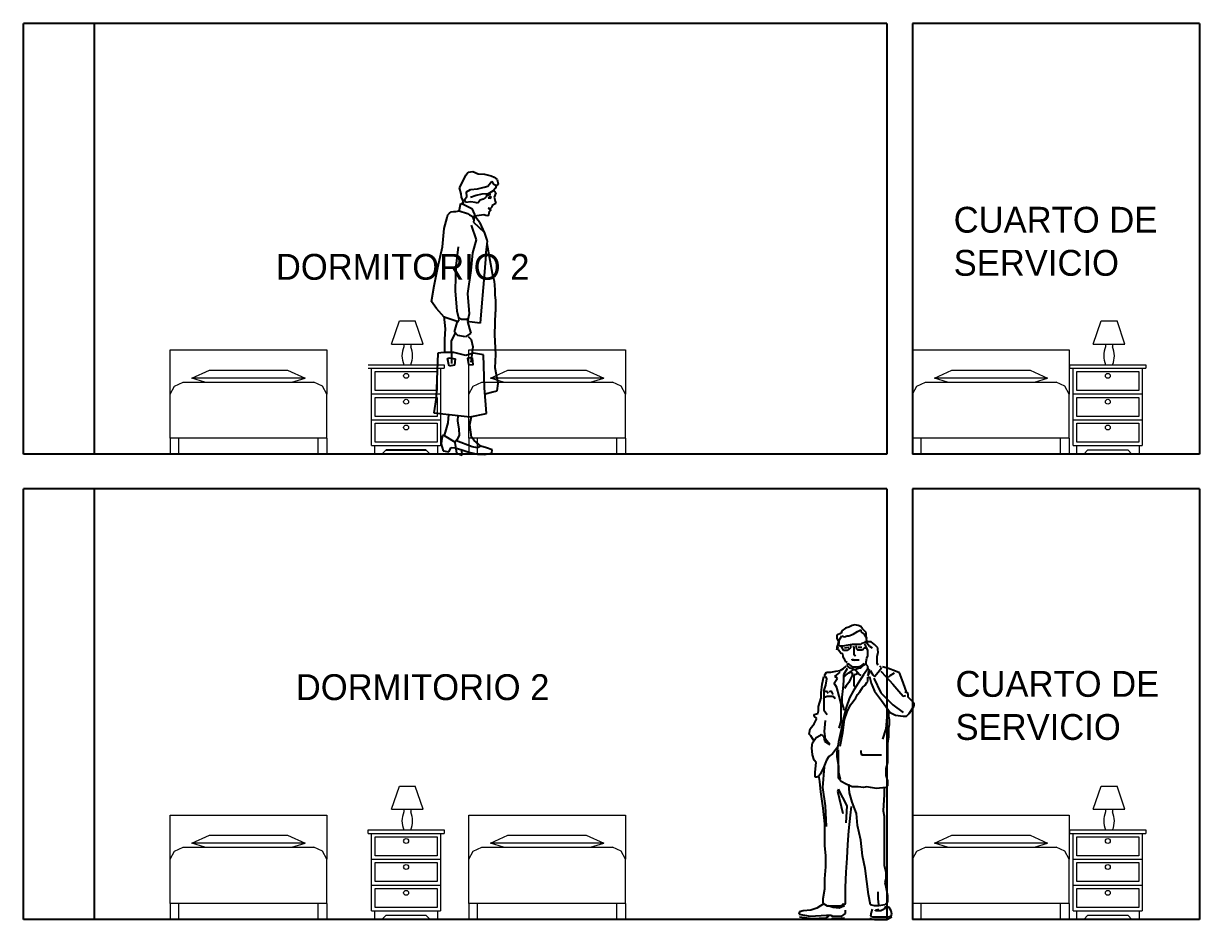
# Model space of a CAD drawing. Header units: metres. Extents: x -525 to 413, y -37 to 272.
# Drawn here: x 291.46 to 298.28, y 96.35 to 101.55 of the extents above; entities that cross this region are included whole.
import ezdxf

# ---------------------------------------------------------------- set-up
doc = ezdxf.new("R2010")
doc.units = ezdxf.units.M
doc.header["$MEASUREMENT"] = 0
doc.linetypes.add('0', pattern=[0])
doc.layers.get('0').update_dxf_attribs({"color": 254})
for name, color, linetype in [('31', 254, 'Continuous'), ('CORTE123', 254, 'Continuous'), ('EFEC', 254, 'Continuous')]:
    doc.layers.add(name, color=color, linetype=linetype)
doc.layers.add('muebles', color=254, linetype='Continuous', lineweight=5)
doc.styles.get("Standard").update_dxf_attribs({"font": 'HTOWERT.TTF', "height": 0.08})

# ---------------------------------------------------------------- blocks, each defined once
blk = doc.blocks.new('12FBED02')
at = {"color": 0, "linetype": 'ByBlock'}
for p, q in [((0, 26), (39, 26)), ((0, 15), (0, 26)), ((39, 26), (39, 15)), ((5.42, 19), (9.75, 21)), ((9.75, 21), (29.25, 21)), ((29.25, 21), (33.59, 19)), ((1.08, 17), (3.25, 18)), ((3.25, 18), (35.75, 18)), ((33.59, 19), (5.42, 19)), ((8.67, 18), (5.42, 19)), ((30.33, 18), (33.59, 19)), ((37.92, 17), (35.75, 18)), ((0, 15), (1.08, 17)), ((0, 4), (0, 15)), ((39, 15), (37.92, 17)), ((39, 4), (39, 15)), ((0, 4), (0, 0)), ((39, 4), (0, 4)), ((2.17, 0), (2.17, 4)), ((36.84, 0), (36.84, 4)), ((39, 4), (39, 0)), ((0, 0), (2.17, 0)), ((39, 0), (36.84, 0))]:
    blk.add_line(p, q, dxfattribs=at)
blk = doc.blocks.new('PER1')
for p, q in [((0.021, 1.6238), (0.035, 1.6418)), ((0.035, 1.6418), (0.062, 1.6456)), ((0.062, 1.6456), (0.0922, 1.6322)), ((-0.015, 1.5505), (0.0007, 1.5833)), ((0.0007, 1.5833), (0.021, 1.6238)), ((0.0922, 1.6322), (0.1294, 1.629)), ((0.1294, 1.629), (0.1669, 1.6209)), ((0.1475, 1.5607), (0.1709, 1.589)), ((0.1669, 1.6209), (0.1846, 1.6119)), ((0.1709, 1.589), (0.179, 1.5746)), ((0.179, 1.5746), (0.1942, 1.5654)), ((0.1846, 1.6119), (0.2026, 1.598)), ((0.2088, 1.5711), (0.1968, 1.5631)), ((0.2026, 1.598), (0.2088, 1.5711)), ((-0.0059, 1.5163), (-0.015, 1.5505)), ((-0.005, 1.4966), (-0.0059, 1.5163)), ((0.0256, 1.5277), (0.0472, 1.5411)), ((0.027, 1.4982), (0.0256, 1.5277)), ((0.081, 1.5057), (0.047, 1.4942)), ((0.0472, 1.5411), (0.089, 1.5456)), ((0.1127, 1.5146), (0.081, 1.5057)), ((0.089, 1.5456), (0.1281, 1.5549)), ((0.1497, 1.5164), (0.1127, 1.5146)), ((0.1281, 1.5549), (0.1475, 1.5607)), ((0.1433, 1.5161), (0.1383, 1.4961)), ((0.1575, 1.5096), (0.1464, 1.5069)), ((0.1785, 1.5326), (0.1497, 1.5164)), ((0.1663, 1.5096), (0.1575, 1.5096)), ((0.1926, 1.5481), (0.1785, 1.5326)), ((0.1832, 1.5377), (0.1939, 1.521)), ((0.1939, 1.521), (0.1852, 1.4958)), ((0.1968, 1.5631), (0.1926, 1.5481)), ((-0.0185, 1.4169), (-0.0083, 1.4619)), ((-0.0083, 1.4619), (0.017, 1.4507)), ((0.0032, 1.4797), (-0.005, 1.4966)), ((0.0072, 1.4551), (0.0032, 1.4797)), ((0.013, 1.4827), (0.027, 1.4982)), ((0.0212, 1.4658), (0.013, 1.4827)), ((0.017, 1.4507), (0.055, 1.4303)), ((0.0506, 1.4696), (0.0212, 1.4658)), ((0.0755, 1.4659), (0.0506, 1.4696)), ((0.0905, 1.4617), (0.0755, 1.4659)), ((0.1045, 1.4796), (0.0905, 1.4617)), ((0.1215, 1.4854), (0.1045, 1.4796)), ((0.1383, 1.4961), (0.1215, 1.4854)), ((0.1507, 1.4322), (0.1628, 1.4231)), ((0.1507, 1.4322), (0.1637, 1.4306)), ((0.1613, 1.428), (0.1507, 1.4322)), ((0.1575, 1.4988), (0.1508, 1.4934)), ((0.1508, 1.4934), (0.1641, 1.4907)), ((0.1702, 1.4957), (0.1575, 1.4988)), ((0.1707, 1.4383), (0.1613, 1.428)), ((0.1641, 1.4907), (0.1702, 1.4957)), ((0.1727, 1.4483), (0.1707, 1.4383)), ((0.1944, 1.4592), (0.1727, 1.4483)), ((0.1852, 1.4958), (0.1912, 1.4739)), ((0.1912, 1.4739), (0.1944, 1.4592)), ((-0.1049, 1.314), (-0.0883, 1.379)), ((-0.0883, 1.379), (-0.0831, 1.3935)), ((-0.0831, 1.3935), (-0.0742, 1.4039)), ((-0.0742, 1.4039), (-0.0647, 1.4105)), ((-0.0647, 1.4105), (-0.0504, 1.4138)), ((-0.0504, 1.4138), (-0.0381, 1.4135)), ((-0.0381, 1.4135), (-0.0185, 1.4169)), ((-0.0185, 1.4169), (0.0309, 1.4012)), ((0.0309, 1.4012), (0.0422, 1.3941)), ((0.0422, 1.3941), (0.057, 1.3853)), ((0.055, 1.4303), (0.0714, 1.3965)), ((0.057, 1.3853), (0.067, 1.3633)), ((0.0714, 1.3965), (0.0653, 1.351)), ((0.1008, 1.351), (0.0703, 1.388)), ((0.1259, 1.3942), (0.0718, 1.3862)), ((0.1435, 1.3876), (0.1259, 1.3942)), ((0.1532, 1.3906), (0.1435, 1.3876)), ((0.1549, 1.4079), (0.1532, 1.3906)), ((0.1642, 1.4183), (0.1549, 1.4079)), ((0.1613, 1.428), (0.1642, 1.4183)), ((-0.1146, 1.2073), (-0.1049, 1.314)), ((0.0514, 1.3331), (0.0801, 1.248)), ((0.0653, 1.351), (0.1263, 1.2932)), ((0.1008, 1.351), (0.1285, 1.2881)), ((0.0801, 1.248), (0.059, 1.1729)), ((0.1285, 1.2881), (0.1428, 1.2468)), ((0.1464, 1.2419), (0.1428, 1.2468)), ((0.1442, 1.2256), (0.1464, 1.2419)), ((-0.141, 1.0875), (-0.1146, 1.2073)), ((-0.0361, 1.0967), (-0.0217, 1.2085)), ((0.059, 1.1729), (0.0491, 1.0711)), ((0.137, 1.1625), (0.1294, 1.0634)), ((0.137, 1.1625), (0.1419, 1.2067)), ((0.1419, 1.2067), (0.1442, 1.2256)), ((0.1803, 1.0312), (0.1441, 1.2249)), ((-0.0381, 1.0348), (-0.0361, 1.0967)), ((-0.1632, 0.9827), (-0.141, 1.0875)), ((-0.0391, 0.9533), (-0.0381, 1.0348)), ((0.0491, 1.0711), (0.0308, 0.9369)), ((0.1294, 1.0634), (0.1214, 0.9716)), ((0.1803, 1.0312), (0.1844, 1.0079)), ((-0.1785, 0.8906), (-0.1632, 0.9827)), ((0.1214, 0.9716), (0.1119, 0.86)), ((0.1844, 1.0079), (0.187, 0.9849)), ((0.187, 0.9849), (0.1897, 0.9585)), ((0.1897, 0.9585), (0.1897, 0.9289)), ((-0.1494, 0.85), (-0.1785, 0.8906)), ((-0.0292, 0.8355), (-0.0391, 0.9533)), ((0.0308, 0.9369), (0.0398, 0.8195)), ((0.1897, 0.9289), (0.1924, 0.896)), ((0.1924, 0.896), (0.1924, 0.8664)), ((-0.105, 0.8002), (-0.1494, 0.85)), ((-0.0179, 0.7871), (-0.0292, 0.8355)), ((0.0398, 0.8195), (0.0296, 0.7745)), ((0.1119, 0.86), (0.1041, 0.7658)), ((0.1889, 0.6982), (0.1923, 0.8317)), ((0.1924, 0.8664), (0.1923, 0.8317)), ((-0.1077, 0.805), (-0.0993, 0.7313)), ((-0.0297, 0.7742), (-0.105, 0.8002)), ((-0.0441, 0.7142), (-0.0294, 0.7692)), ((-0.0294, 0.7692), (-0.0179, 0.7871)), ((-0.0199, 0.7954), (-0.0045, 0.7874)), ((-0.0045, 0.7874), (0.009, 0.7874)), ((0.009, 0.7874), (0.0252, 0.7874)), ((0.0252, 0.7874), (0.0334, 0.7913)), ((0.0296, 0.7745), (0.0415, 0.7331)), ((0.042, 0.7727), (0.0297, 0.7751)), ((0.1041, 0.7658), (0.042, 0.7727)), ((-0.0993, 0.7313), (-0.1038, 0.6718)), ((-0.0414, 0.7094), (-0.0638, 0.6614)), ((-0.0258, 0.6929), (-0.0441, 0.7142)), ((0.0191, 0.6851), (-0.0258, 0.6929)), ((0.0501, 0.7064), (0.0191, 0.6851)), ((0.0337, 0.6883), (0.0519, 0.6694)), ((0.0415, 0.7331), (0.0501, 0.7064)), ((0.1944, 0.5824), (0.1889, 0.6982)), ((-0.1038, 0.6718), (-0.1027, 0.5951)), ((-0.0638, 0.6614), (-0.0625, 0.5305)), ((0.0613, 0.6279), (0.0508, 0.5384)), ((0.0519, 0.6694), (0.0613, 0.6279)), ((-0.1419, 0.591), (-0.1518, 0.3336)), ((-0.1075, 0.5951), (-0.1419, 0.591)), ((-0.0483, 0.5954), (-0.1075, 0.5951)), ((-0.0861, 0.5591), (-0.0744, 0.5644)), ((-0.0765, 0.515), (-0.0861, 0.5591)), ((-0.0744, 0.5644), (-0.0416, 0.5587)), ((0.0218, 0.5766), (-0.0483, 0.5954)), ((-0.0416, 0.5587), (-0.0447, 0.5215)), ((0.0656, 0.591), (0.0218, 0.5766)), ((0.0591, 0.5635), (0.0299, 0.5621)), ((0.0299, 0.5621), (0.0366, 0.5254)), ((0.0638, 0.5242), (0.0591, 0.5635)), ((0.1228, 0.5814), (0.0656, 0.591)), ((0.1296, 0.3891), (0.1228, 0.5814)), ((0.1907, 0.5056), (0.1944, 0.5824)), ((-0.0447, 0.5215), (-0.0765, 0.515)), ((0.0366, 0.5254), (0.0638, 0.5242)), ((0.2074, 0.415), (0.1907, 0.5056)), ((0.202, 0.3728), (0.2074, 0.415)), ((0.1416, 0.2414), (0.1296, 0.3891)), ((0.1323, 0.3559), (0.1776, 0.3667)), ((0.1776, 0.3667), (0.202, 0.3728)), ((-0.1518, 0.3336), (-0.1648, 0.244)), ((-0.1648, 0.244), (-0.0233, 0.2286)), ((-0.0802, 0.2348), (-0.083, 0.1862)), ((-0.0253, 0.2288), (-0.0268, 0.1988)), ((-0.0233, 0.2286), (0.0462, 0.222)), ((0.0435, 0.175), (0.0532, 0.2235)), ((0.0462, 0.222), (0.1416, 0.2414)), ((-0.0959, 0.1461), (-0.1042, 0.1136)), ((-0.083, 0.1862), (-0.0959, 0.1461)), ((-0.0268, 0.1988), (-0.0195, 0.1497)), ((-0.0195, 0.1497), (-0.0179, 0.1152)), ((0.0543, 0.1039), (0.0435, 0.175)), ((-0.1201, 0.0832), (-0.1216, 0.0633)), ((-0.1141, 0.1131), (-0.1201, 0.0832)), ((-0.1042, 0.1136), (-0.1141, 0.1131)), ((-0.1042, 0.1136), (-0.0404, 0.0753)), ((-0.029, 0.09), (-0.043, 0.072)), ((-0.043, 0.072), (-0.0393, 0.0475)), ((0.057, 0.0472), (-0.0336, 0.0824)), ((-0.0179, 0.1152), (-0.029, 0.09)), ((0.07, 0.0849), (0.0543, 0.1039)), ((0.1087, 0.0521), (0.07, 0.0849)), ((-0.1216, 0.0633), (-0.1099, 0.0244)), ((-0.1099, 0.0244), (-0.0775, 0.0185)), ((-0.0775, 0.0185), (-0.0639, 0.0439)), ((-0.0639, 0.0439), (-0.0416, 0.0425)), ((-0.0416, 0.0425), (-0.0014, 0.0296)), ((-0.0393, 0.0475), (-0.0326, 0.0108)), ((-0.0326, 0.0108), (0, 0)), ((0, 0), (-0.0014, 0.0296)), ((-0.0014, 0.0296), (0.0387, 0.0167)), ((0.0387, 0.0167), (0.0887, 0.0042)), ((0.0894, 0.0413), (0.057, 0.0472)), ((0.0887, 0.0042), (0.1283, 0.0037)), ((0.1087, 0.0521), (0.0894, 0.0413)), ((0.1413, 0.0413), (0.1087, 0.0521)), ((0.1283, 0.0037), (0.1724, 0.0107)), ((0.1739, 0.0306), (0.1413, 0.0413)), ((0.1724, 0.0107), (0.1739, 0.0306))]:
    blk.add_line(p, q)
blk = doc.blocks.new('A$C5B027DEA')
at = {"color": 0}
for p, q in [((0.3222, 1.7732, -2.7285), (0.3014, 1.7628, -2.7285)), ((0.3378, 1.7784, -2.7285), (0.3222, 1.7732, -2.7285)), ((0.3586, 1.7732, -2.7285), (0.3378, 1.7784, -2.7285)), ((0.3741, 1.768, -2.7285), (0.3586, 1.7732, -2.7285)), ((0.2546, 1.7264, -2.7285), (0.2286, 1.716, -2.7285)), ((0.2286, 1.716, -2.7285), (0.2286, 1.6952, -2.7285)), ((0.2494, 1.6952, -2.7285), (0.2598, 1.7108, -2.7285)), ((0.2598, 1.742, -2.7285), (0.2546, 1.7264, -2.7285)), ((0.2806, 1.7576, -2.7285), (0.2598, 1.742, -2.7285)), ((0.2598, 1.7108, -2.7285), (0.2754, 1.7056, -2.7285)), ((0.2754, 1.7056, -2.7285), (0.291, 1.7108, -2.7285)), ((0.3014, 1.7628, -2.7285), (0.2806, 1.7576, -2.7285)), ((0.291, 1.7108, -2.7285), (0.3014, 1.7108, -2.7285)), ((0.3014, 1.7108, -2.7285), (0.3274, 1.7212, -2.7285)), ((0.3274, 1.7212, -2.7285), (0.3534, 1.7368, -2.7285)), ((0.3534, 1.7368, -2.7285), (0.3741, 1.7472, -2.7285)), ((0.3845, 1.7524, -2.7285), (0.3741, 1.768, -2.7285)), ((0.3741, 1.7472, -2.7285), (0.3741, 1.7368, -2.7285)), ((0.3741, 1.7368, -2.7285), (0.3793, 1.7316, -2.7285)), ((0.3793, 1.7316, -2.7285), (0.3949, 1.7212, -2.7285)), ((0.4053, 1.7316, -2.7285), (0.3845, 1.7524, -2.7285)), ((0.3949, 1.7212, -2.7285), (0.4001, 1.7108, -2.7285)), ((0.4001, 1.7108, -2.7285), (0.4105, 1.6952, -2.7285)), ((0.4053, 1.716, -2.7285), (0.4053, 1.7316, -2.7285)), ((0.4105, 1.6796, -2.7285), (0.4053, 1.716, -2.7285)), ((0.2286, 1.6952, -2.7285), (0.239, 1.6744, -2.7285)), ((0.2338, 1.6536, -2.7285), (0.2286, 1.6432, -2.7285)), ((0.2286, 1.6276, -2.7285), (0.2338, 1.6432, -2.7285)), ((0.2286, 1.6432, -2.7285), (0.2286, 1.6276, -2.7285)), ((0.239, 1.6744, -2.7285), (0.2338, 1.6536, -2.7285)), ((0.2338, 1.6536, -2.7285), (0.2442, 1.664, -2.7285)), ((0.2338, 1.6536, -2.7285), (0.239, 1.6588, -2.7285)), ((0.2338, 1.6432, -2.7285), (0.2338, 1.6536, -2.7285)), ((0.2338, 1.6432, -2.7285), (0.2338, 1.6536, -2.7285)), ((0.239, 1.6328, -2.7285), (0.2338, 1.6432, -2.7285)), ((0.239, 1.6588, -2.7285), (0.2442, 1.664, -2.7285)), ((0.2494, 1.6484, -2.7285), (0.239, 1.6536, -2.7285)), ((0.2442, 1.6848, -2.7285), (0.2494, 1.6952, -2.7285)), ((0.2442, 1.664, -2.7285), (0.2442, 1.6848, -2.7285)), ((0.265, 1.6484, -2.7285), (0.2494, 1.6484, -2.7285)), ((0.265, 1.6328, -2.7285), (0.2546, 1.6484, -2.7285)), ((0.2858, 1.6536, -2.7285), (0.265, 1.6484, -2.7285)), ((0.2702, 1.6224, -2.7285), (0.265, 1.6328, -2.7285)), ((0.2754, 1.638, -2.7285), (0.3014, 1.6432, -2.7285)), ((0.3222, 1.6588, -2.7285), (0.2858, 1.6536, -2.7285)), ((0.3118, 1.638, -2.7285), (0.291, 1.6224, -2.7285)), ((0.3118, 1.6588, -2.7285), (0.3118, 1.6484, -2.7285)), ((0.3118, 1.6484, -2.7285), (0.3118, 1.638, -2.7285)), ((0.3274, 1.6588, -2.7285), (0.3222, 1.6588, -2.7285)), ((0.3378, 1.6588, -2.7285), (0.3274, 1.6588, -2.7285)), ((0.3274, 1.6484, -2.7285), (0.3326, 1.638, -2.7285)), ((0.3326, 1.638, -2.7285), (0.3326, 1.6276, -2.7285)), ((0.343, 1.6588, -2.7285), (0.3378, 1.6588, -2.7285)), ((0.3741, 1.6588, -2.7285), (0.343, 1.6588, -2.7285)), ((0.343, 1.6536, -2.7285), (0.3482, 1.6328, -2.7285)), ((0.3482, 1.6328, -2.7285), (0.3534, 1.6276, -2.7285)), ((0.3586, 1.6432, -2.7285), (0.3793, 1.6432, -2.7285)), ((0.3793, 1.664, -2.7285), (0.3741, 1.6588, -2.7285)), ((0.3949, 1.6692, -2.7285), (0.3793, 1.664, -2.7285)), ((0.3845, 1.6276, -2.7285), (0.3949, 1.638, -2.7285)), ((0.4001, 1.6744, -2.7285), (0.3949, 1.6692, -2.7285)), ((0.3949, 1.638, -2.7285), (0.4053, 1.638, -2.7285)), ((0.404, 1.6484, -2.7285), (0.397, 1.6612, -2.7285)), ((0.4105, 1.6796, -2.7285), (0.4001, 1.6744, -2.7285)), ((0.4001, 1.6744, -2.7285), (0.4105, 1.6692, -2.7285)), ((0.4105, 1.6744, -2.7285), (0.4001, 1.6744, -2.7285)), ((0.4157, 1.6224, -2.7285), (0.404, 1.6484, -2.7285)), ((0.4365, 1.6744, -2.7285), (0.4105, 1.6744, -2.7285)), ((0.4105, 1.6692, -2.7285), (0.4261, 1.6484, -2.7285)), ((0.4261, 1.6484, -2.7285), (0.4417, 1.638, -2.7285)), ((0.4573, 1.6588, -2.7285), (0.4365, 1.6744, -2.7285)), ((0.4763, 1.6388, -2.7285), (0.4573, 1.6588, -2.7285)), ((0.4763, 1.6284, -2.7285), (0.4763, 1.6388, -2.7285)), ((0.2546, 1.6016, -2.7285), (0.2382, 1.6286, -2.7285)), ((0.2598, 1.6068, -2.7285), (0.2546, 1.6016, -2.7285)), ((0.265, 1.6016, -2.7285), (0.2598, 1.6068, -2.7285)), ((0.2684, 1.5871, -2.7285), (0.265, 1.6016, -2.7285)), ((0.273, 1.5723, -2.7285), (0.2684, 1.5871, -2.7285)), ((0.291, 1.6224, -2.7285), (0.2702, 1.6224, -2.7285)), ((0.2782, 1.5671, -2.7285), (0.273, 1.5723, -2.7285)), ((0.2828, 1.5543, -2.7285), (0.2782, 1.5671, -2.7285)), ((0.3222, 1.5704, -2.7285), (0.3378, 1.5652, -2.7285)), ((0.3222, 1.5652, -2.7285), (0.3222, 1.5704, -2.7285)), ((0.3274, 1.5652, -2.7285), (0.3222, 1.5652, -2.7285)), ((0.343, 1.5652, -2.7285), (0.3274, 1.5652, -2.7285)), ((0.3326, 1.6276, -2.7285), (0.3326, 1.6224, -2.7285)), ((0.3326, 1.6224, -2.7285), (0.3326, 1.5964, -2.7285)), ((0.3326, 1.5964, -2.7285), (0.3378, 1.5912, -2.7285)), ((0.3378, 1.5912, -2.7285), (0.343, 1.5964, -2.7285)), ((0.3534, 1.5652, -2.7285), (0.343, 1.5652, -2.7285)), ((0.3534, 1.6276, -2.7285), (0.3689, 1.6276, -2.7285)), ((0.3637, 1.5652, -2.7285), (0.3534, 1.5652, -2.7285)), ((0.3689, 1.6276, -2.7285), (0.3845, 1.6276, -2.7285)), ((0.4053, 1.5548, -2.7285), (0.4105, 1.5756, -2.7285)), ((0.4105, 1.5756, -2.7285), (0.4157, 1.5912, -2.7285)), ((0.4157, 1.6172, -2.7285), (0.4157, 1.6224, -2.7285)), ((0.4157, 1.6016, -2.7285), (0.4157, 1.6172, -2.7285)), ((0.4157, 1.5912, -2.7285), (0.4157, 1.6016, -2.7285)), ((0.4729, 1.586, -2.7285), (0.4781, 1.612, -2.7285)), ((0.4729, 1.5652, -2.7285), (0.4729, 1.586, -2.7285)), ((0.4729, 1.5444, -2.7285), (0.4729, 1.5652, -2.7285)), ((0.4781, 1.612, -2.7285), (0.4763, 1.6284, -2.7285)), ((0.1559, 1.4716, -2.7285), (0.1663, 1.4924, -2.7285)), ((0.1663, 1.4924, -2.7285), (0.1923, 1.4924, -2.7285)), ((0.1923, 1.4924, -2.7285), (0.2234, 1.4976, -2.7285)), ((0.2234, 1.4976, -2.7285), (0.2494, 1.5028, -2.7285)), ((0.2286, 1.4768, -2.7285), (0.2494, 1.4924, -2.7285)), ((0.2494, 1.5028, -2.7285), (0.2702, 1.5132, -2.7285)), ((0.2702, 1.5132, -2.7285), (0.2858, 1.5288, -2.7285)), ((0.291, 1.5132, -2.7285), (0.2702, 1.4768, -2.7285)), ((0.291, 1.5496, -2.7285), (0.2828, 1.5543, -2.7285)), ((0.2962, 1.5444, -2.7285), (0.291, 1.5392, -2.7285)), ((0.291, 1.5392, -2.7285), (0.291, 1.5288, -2.7285)), ((0.291, 1.5288, -2.7285), (0.3066, 1.5184, -2.7285)), ((0.2962, 1.5444, -2.7285), (0.3222, 1.5236, -2.7285)), ((0.3014, 1.4872, -2.7285), (0.317, 1.4976, -2.7285)), ((0.3066, 1.5184, -2.7285), (0.3222, 1.5132, -2.7285)), ((0.3118, 1.4924, -2.7285), (0.3222, 1.4872, -2.7285)), ((0.317, 1.4976, -2.7285), (0.3274, 1.508, -2.7285)), ((0.3222, 1.5236, -2.7285), (0.3482, 1.5236, -2.7285)), ((0.3222, 1.5132, -2.7285), (0.3378, 1.508, -2.7285)), ((0.3274, 1.508, -2.7285), (0.3378, 1.508, -2.7285)), ((0.3378, 1.508, -2.7285), (0.3534, 1.5132, -2.7285)), ((0.3378, 1.508, -2.7285), (0.343, 1.5028, -2.7285)), ((0.343, 1.5028, -2.7285), (0.3534, 1.4924, -2.7285)), ((0.3482, 1.5236, -2.7285), (0.3741, 1.5288, -2.7285)), ((0.3482, 1.4976, -2.7285), (0.3534, 1.482, -2.7285)), ((0.3534, 1.5132, -2.7285), (0.3689, 1.5184, -2.7285)), ((0.3534, 1.4924, -2.7285), (0.3689, 1.4768, -2.7285)), ((0.3689, 1.5184, -2.7285), (0.3741, 1.5184, -2.7285)), ((0.3741, 1.5288, -2.7285), (0.3949, 1.5444, -2.7285)), ((0.3741, 1.5184, -2.7285), (0.3897, 1.534, -2.7285)), ((0.3897, 1.534, -2.7285), (0.4053, 1.5444, -2.7285)), ((0.4209, 1.5184, -2.7285), (0.3897, 1.4768, -2.7285)), ((0.4053, 1.5392, -2.7285), (0.4053, 1.5548, -2.7285)), ((0.4157, 1.5288, -2.7285), (0.4053, 1.5392, -2.7285)), ((0.4157, 1.508, -2.7285), (0.4157, 1.5288, -2.7285)), ((0.4209, 1.4976, -2.7285), (0.4157, 1.4716, -2.7285)), ((0.4261, 1.508, -2.7285), (0.4209, 1.4976, -2.7285)), ((0.4261, 1.4872, -2.7285), (0.4313, 1.5028, -2.7285)), ((0.4313, 1.5028, -2.7285), (0.4365, 1.4924, -2.7285)), ((0.4365, 1.4924, -2.7285), (0.4469, 1.4768, -2.7285)), ((0.4573, 1.4664, -2.7285), (0.4781, 1.4924, -2.7285)), ((0.4781, 1.534, -2.7285), (0.4729, 1.5444, -2.7285)), ((0.4781, 1.4924, -2.7285), (0.4989, 1.5184, -2.7285)), ((0.4989, 1.5184, -2.7285), (0.4885, 1.5288, -2.7285)), ((0.4937, 1.4976, -2.7285), (0.5248, 1.4664, -2.7285)), ((0.5404, 1.5132, -2.7285), (0.5041, 1.5236, -2.7285)), ((0.582, 1.4976, -2.7285), (0.5404, 1.5132, -2.7285)), ((0.608, 1.4872, -2.7285), (0.582, 1.4976, -2.7285)), ((0.1351, 1.3676, -2.7285), (0.1403, 1.4196, -2.7285)), ((0.1403, 1.4196, -2.7285), (0.1507, 1.4664, -2.7285)), ((0.1507, 1.4664, -2.7285), (0.1611, 1.4664, -2.7285)), ((0.1611, 1.4664, -2.7285), (0.1663, 1.4508, -2.7285)), ((0.1663, 1.4508, -2.7285), (0.1611, 1.4144, -2.7285)), ((0.2131, 1.4248, -2.7285), (0.2338, 1.456, -2.7285)), ((0.2286, 1.3988, -2.7285), (0.2131, 1.4248, -2.7285)), ((0.2182, 1.4664, -2.7285), (0.2286, 1.4768, -2.7285)), ((0.2338, 1.456, -2.7285), (0.2182, 1.4664, -2.7285)), ((0.2702, 1.4404, -2.7285), (0.265, 1.3936, -2.7285)), ((0.2702, 1.4768, -2.7285), (0.2702, 1.4404, -2.7285)), ((0.2754, 1.4664, -2.7285), (0.2858, 1.4768, -2.7285)), ((0.2858, 1.4768, -2.7285), (0.3014, 1.4872, -2.7285)), ((0.3014, 1.43, -2.7285), (0.2858, 1.4092, -2.7285)), ((0.3118, 1.4508, -2.7285), (0.3014, 1.43, -2.7285)), ((0.3222, 1.4716, -2.7285), (0.3118, 1.4508, -2.7285)), ((0.3222, 1.4872, -2.7285), (0.3222, 1.4716, -2.7285)), ((0.3586, 1.4248, -2.7285), (0.3274, 1.378, -2.7285)), ((0.3326, 1.4768, -2.7285), (0.3326, 1.4664, -2.7285)), ((0.3378, 1.4768, -2.7285), (0.3326, 1.4768, -2.7285)), ((0.3326, 1.4664, -2.7285), (0.3326, 1.4352, -2.7285)), ((0.3326, 1.4352, -2.7285), (0.3326, 1.4092, -2.7285)), ((0.3534, 1.482, -2.7285), (0.3378, 1.4768, -2.7285)), ((0.3897, 1.4768, -2.7285), (0.3586, 1.4248, -2.7285)), ((0.3689, 1.4768, -2.7285), (0.3741, 1.4716, -2.7285)), ((0.4001, 1.4144, -2.7285), (0.4105, 1.43, -2.7285)), ((0.4105, 1.43, -2.7285), (0.4157, 1.4352, -2.7285)), ((0.4157, 1.4716, -2.7285), (0.4261, 1.4872, -2.7285)), ((0.4157, 1.4612, -2.7285), (0.4261, 1.4612, -2.7285)), ((0.4157, 1.4508, -2.7285), (0.4157, 1.4612, -2.7285)), ((0.4157, 1.4352, -2.7285), (0.4157, 1.4508, -2.7285)), ((0.4261, 1.4664, -2.7285), (0.4365, 1.4248, -2.7285)), ((0.4365, 1.4248, -2.7285), (0.4573, 1.378, -2.7285)), ((0.4469, 1.4768, -2.7285), (0.4573, 1.4664, -2.7285)), ((0.4521, 1.456, -2.7285), (0.4937, 1.3676, -2.7285)), ((0.5248, 1.4664, -2.7285), (0.5664, 1.4196, -2.7285)), ((0.5404, 1.4612, -2.7285), (0.5508, 1.4716, -2.7285)), ((0.5508, 1.4716, -2.7285), (0.5768, 1.4872, -2.7285)), ((0.5664, 1.4196, -2.7285), (0.6028, 1.378, -2.7285)), ((0.6288, 1.43, -2.7285), (0.608, 1.4872, -2.7285)), ((0.6519, 1.3664, -2.7285), (0.6288, 1.43, -2.7285)), ((0.1351, 1.3364, -2.7285), (0.1351, 1.3676, -2.7285)), ((0.1611, 1.4144, -2.7285), (0.1507, 1.3832, -2.7285)), ((0.1507, 1.3832, -2.7285), (0.1507, 1.2636, -2.7285)), ((0.1663, 1.378, -2.7285), (0.1559, 1.3728, -2.7285)), ((0.1767, 1.3624, -2.7285), (0.1663, 1.378, -2.7285)), ((0.1975, 1.378, -2.7285), (0.1819, 1.3728, -2.7285)), ((0.2079, 1.3572, -2.7285), (0.1975, 1.378, -2.7285)), ((0.2442, 1.3468, -2.7285), (0.2286, 1.3988, -2.7285)), ((0.265, 1.3936, -2.7285), (0.2598, 1.3416, -2.7285)), ((0.2858, 1.4092, -2.7285), (0.2754, 1.3936, -2.7285)), ((0.3274, 1.378, -2.7285), (0.3066, 1.3364, -2.7285)), ((0.3326, 1.4092, -2.7285), (0.3378, 1.404, -2.7285)), ((0.343, 1.3364, -2.7285), (0.3534, 1.3572, -2.7285)), ((0.3534, 1.3572, -2.7285), (0.3689, 1.3728, -2.7285)), ((0.3689, 1.3728, -2.7285), (0.3845, 1.3988, -2.7285)), ((0.3845, 1.3988, -2.7285), (0.4001, 1.4144, -2.7285)), ((0.4573, 1.378, -2.7285), (0.4989, 1.3208, -2.7285)), ((0.4937, 1.3676, -2.7285), (0.5664, 1.2948, -2.7285)), ((0.6028, 1.378, -2.7285), (0.6288, 1.3468, -2.7285)), ((0.6288, 1.3468, -2.7285), (0.6444, 1.352, -2.7285)), ((0.6599, 1.3624, -2.7285), (0.6392, 1.3728, -2.7285)), ((0.6599, 1.3416, -2.7285), (0.6599, 1.3624, -2.7285)), ((0.1195, 1.2844, -2.7285), (0.1351, 1.3364, -2.7285)), ((0.1195, 1.2584, -2.7285), (0.1195, 1.2844, -2.7285)), ((0.1507, 1.3312, -2.7285), (0.1559, 1.3416, -2.7285)), ((0.1559, 1.3416, -2.7285), (0.1715, 1.3468, -2.7285)), ((0.1715, 1.3468, -2.7285), (0.1871, 1.3468, -2.7285)), ((0.1871, 1.3468, -2.7285), (0.2027, 1.3468, -2.7285)), ((0.2027, 1.3468, -2.7285), (0.2131, 1.3416, -2.7285)), ((0.2131, 1.3416, -2.7285), (0.2182, 1.3312, -2.7285)), ((0.2546, 1.3, -2.7285), (0.2442, 1.3468, -2.7285)), ((0.2546, 1.2428, -2.7285), (0.2546, 1.3, -2.7285)), ((0.2598, 1.3416, -2.7285), (0.2598, 1.3052, -2.7285)), ((0.2598, 1.3052, -2.7285), (0.2702, 1.274, -2.7285)), ((0.2858, 1.2792, -2.7285), (0.2702, 1.2168, -2.7285)), ((0.3066, 1.3364, -2.7285), (0.2858, 1.2792, -2.7285)), ((0.291, 1.2532, -2.7285), (0.3118, 1.2948, -2.7285)), ((0.3118, 1.2948, -2.7285), (0.3274, 1.3156, -2.7285)), ((0.3274, 1.3156, -2.7285), (0.343, 1.3364, -2.7285)), ((0.4989, 1.3208, -2.7285), (0.5404, 1.2636, -2.7285)), ((0.5664, 1.2948, -2.7285), (0.6288, 1.248, -2.7285)), ((0.6963, 1.3052, -2.7285), (0.6599, 1.3416, -2.7285)), ((0.6651, 1.2428, -2.7285), (0.6963, 1.2896, -2.7285)), ((0.6963, 1.2896, -2.7285), (0.6963, 1.3052, -2.7285)), ((0.0935, 1.2376, -2.7285), (0.1143, 1.2428, -2.7285)), ((0.0935, 1.2272, -2.7285), (0.0935, 1.2376, -2.7285)), ((0.1091, 1.2116, -2.7285), (0.0935, 1.2272, -2.7285)), ((0.0935, 1.1804, -2.7285), (0.1091, 1.2116, -2.7285)), ((0.1143, 1.2428, -2.7285), (0.1195, 1.2584, -2.7285)), ((0.1507, 1.2636, -2.7285), (0.1715, 1.2376, -2.7285)), ((0.2546, 1.196, -2.7285), (0.2546, 1.2428, -2.7285)), ((0.2702, 1.2168, -2.7285), (0.2546, 1.144, -2.7285)), ((0.265, 1.1284, -2.7285), (0.2754, 1.2064, -2.7285)), ((0.2702, 1.274, -2.7285), (0.2702, 1.2636, -2.7285)), ((0.2754, 1.2064, -2.7285), (0.291, 1.2532, -2.7285)), ((0.53, 1.222, -2.7285), (0.5248, 1.1492, -2.7285)), ((0.5404, 1.2636, -2.7285), (0.5404, 1.2272, -2.7285)), ((0.5404, 1.2636, -2.7285), (0.5508, 1.248, -2.7285)), ((0.5404, 1.2272, -2.7285), (0.5456, 1.2064, -2.7285)), ((0.5456, 1.2064, -2.7285), (0.5456, 1.1752, -2.7285)), ((0.5508, 1.248, -2.7285), (0.582, 1.2324, -2.7285)), ((0.582, 1.2324, -2.7285), (0.6288, 1.2272, -2.7285)), ((0.6288, 1.2272, -2.7285), (0.6496, 1.2272, -2.7285)), ((0.6496, 1.2272, -2.7285), (0.6651, 1.2428, -2.7285)), ((0.0624, 1.118, -2.7285), (0.0676, 1.1492, -2.7285)), ((0.0676, 1.1492, -2.7285), (0.0935, 1.1804, -2.7285)), ((0.1559, 1.1336, -2.7285), (0.1611, 1.2012, -2.7285)), ((0.2546, 1.144, -2.7285), (0.239, 1.0712, -2.7285)), ((0.2442, 1.1544, -2.7285), (0.2546, 1.196, -2.7285)), ((0.5248, 1.1492, -2.7285), (0.5041, 1.0868, -2.7285)), ((0.5456, 1.1752, -2.7285), (0.5404, 1.1544, -2.7285)), ((0.5404, 1.1544, -2.7285), (0.5404, 1.1336, -2.7285)), ((0.0727, 1.1076, -2.7285), (0.0624, 1.118, -2.7285)), ((0.0935, 1.0764, -2.7285), (0.0727, 1.1076, -2.7285)), ((0.0779, 1.0348, -2.7285), (0.0831, 1.066, -2.7285)), ((0.0831, 1.066, -2.7285), (0.1039, 1.0972, -2.7285)), ((0.1039, 1.0972, -2.7285), (0.1299, 1.1128, -2.7285)), ((0.1299, 1.1128, -2.7285), (0.1351, 1.118, -2.7285)), ((0.1351, 1.118, -2.7285), (0.1507, 1.1024, -2.7285)), ((0.1507, 1.1024, -2.7285), (0.1559, 1.0764, -2.7285)), ((0.1611, 1.0868, -2.7285), (0.1559, 1.1336, -2.7285)), ((0.1559, 1.0764, -2.7285), (0.1767, 1.0608, -2.7285)), ((0.1871, 1.0556, -2.7285), (0.1611, 1.0868, -2.7285)), ((0.239, 1.0712, -2.7285), (0.2338, 1.0348, -2.7285)), ((0.2494, 1.0452, -2.7285), (0.265, 1.1284, -2.7285)), ((0.5404, 1.1024, -2.7285), (0.5352, 1.0608, -2.7285)), ((0.5404, 1.1336, -2.7285), (0.5404, 1.1024, -2.7285)), ((0.0831, 0.9932, -2.7285), (0.0779, 1.0348, -2.7285)), ((0.0935, 0.962, -2.7285), (0.0831, 0.9932, -2.7285)), ((0.1767, 1.0608, -2.7285), (0.1871, 1.0556, -2.7285)), ((0.2027, 0.9984, -2.7285), (0.1819, 0.9828, -2.7285)), ((0.2338, 1.04, -2.7285), (0.2027, 0.9984, -2.7285)), ((0.2338, 1.0348, -2.7285), (0.2286, 1.0088, -2.7285)), ((0.2286, 1.0088, -2.7285), (0.2286, 0.9828, -2.7285)), ((0.239, 1.0036, -2.7285), (0.239, 1.0244, -2.7285)), ((0.239, 0.9672, -2.7285), (0.239, 1.0036, -2.7285)), ((0.3741, 1.0192, -2.7285), (0.3741, 1.0036, -2.7285)), ((0.3741, 1.0036, -2.7285), (0.3793, 0.9932, -2.7285)), ((0.3793, 0.9932, -2.7285), (0.3949, 0.9932, -2.7285)), ((0.3949, 0.9932, -2.7285), (0.4365, 0.9932, -2.7285)), ((0.4365, 0.9932, -2.7285), (0.4781, 0.9932, -2.7285)), ((0.4781, 0.9932, -2.7285), (0.4989, 0.9932, -2.7285)), ((0.5352, 1.0608, -2.7285), (0.5352, 1.0244, -2.7285)), ((0.5352, 1.0244, -2.7285), (0.5352, 0.988, -2.7285)), ((0.1039, 0.9464, -2.7285), (0.0935, 0.962, -2.7285)), ((0.0987, 0.8892, -2.7285), (0.1039, 0.9464, -2.7285)), ((0.1663, 0.962, -2.7285), (0.1507, 0.9204, -2.7285)), ((0.1819, 0.9828, -2.7285), (0.1663, 0.962, -2.7285)), ((0.2286, 0.9828, -2.7285), (0.239, 0.9256, -2.7285)), ((0.239, 0.9308, -2.7285), (0.239, 0.9672, -2.7285)), ((0.239, 0.8996, -2.7285), (0.239, 0.9308, -2.7285)), ((0.239, 0.9256, -2.7285), (0.239, 0.8892, -2.7285)), ((0.5352, 0.9464, -2.7285), (0.5248, 0.91, -2.7285)), ((0.5352, 0.988, -2.7285), (0.5352, 0.9464, -2.7285)), ((0.0987, 0.858, -2.7285), (0.0987, 0.8892, -2.7285)), ((0.1091, 0.858, -2.7285), (0.0987, 0.858, -2.7285)), ((0.1195, 0.8632, -2.7285), (0.1091, 0.858, -2.7285)), ((0.1299, 0.8788, -2.7285), (0.1195, 0.8632, -2.7285)), ((0.1195, 0.8684, -2.7285), (0.1247, 0.832, -2.7285)), ((0.1507, 0.9204, -2.7285), (0.1299, 0.8788, -2.7285)), ((0.1455, 0.7956, -2.7285), (0.1559, 0.9204, -2.7285)), ((0.239, 0.8528, -2.7285), (0.239, 0.8996, -2.7285)), ((0.239, 0.8892, -2.7285), (0.2494, 0.8476, -2.7285)), ((0.2546, 0.832, -2.7285), (0.239, 0.8528, -2.7285)), ((0.5248, 0.91, -2.7285), (0.5248, 0.8684, -2.7285)), ((0.5248, 0.8684, -2.7285), (0.5352, 0.8372, -2.7285)), ((0.1247, 0.832, -2.7285), (0.1299, 0.7696, -2.7285)), ((0.1611, 0.6864, -2.7285), (0.1455, 0.7956, -2.7285)), ((0.239, 0.7852, -2.7285), (0.2338, 0.7748, -2.7285)), ((0.291, 0.6864, -2.7285), (0.239, 0.7852, -2.7285)), ((0.2858, 0.8164, -2.7285), (0.2546, 0.832, -2.7285)), ((0.3222, 0.8008, -2.7285), (0.2858, 0.8164, -2.7285)), ((0.3066, 0.7644, -2.7285), (0.3014, 0.8164, -2.7285)), ((0.3586, 0.8008, -2.7285), (0.3222, 0.8008, -2.7285)), ((0.3897, 0.7956, -2.7285), (0.3586, 0.8008, -2.7285)), ((0.4105, 0.8008, -2.7285), (0.3897, 0.7956, -2.7285)), ((0.4313, 0.7956, -2.7285), (0.4105, 0.8008, -2.7285)), ((0.4677, 0.7904, -2.7285), (0.4313, 0.7956, -2.7285)), ((0.5248, 0.7956, -2.7285), (0.4677, 0.7904, -2.7285)), ((0.5144, 0.7904, -2.7285), (0.5144, 0.754, -2.7285)), ((0.5352, 0.806, -2.7285), (0.5248, 0.7956, -2.7285)), ((0.5352, 0.8372, -2.7285), (0.5352, 0.806, -2.7285)), ((0.1299, 0.7696, -2.7285), (0.1455, 0.6708, -2.7285)), ((0.2338, 0.7748, -2.7285), (0.265, 0.6396, -2.7285)), ((0.3222, 0.7072, -2.7285), (0.3066, 0.7644, -2.7285)), ((0.5144, 0.754, -2.7285), (0.5092, 0.6552, -2.7285)), ((0.1455, 0.6708, -2.7285), (0.1559, 0.5772, -2.7285)), ((0.1663, 0.5616, -2.7285), (0.1611, 0.6864, -2.7285)), ((0.2858, 0.5824, -2.7285), (0.291, 0.6864, -2.7285)), ((0.3118, 0.6292, -2.7285), (0.317, 0.6812, -2.7285)), ((0.3482, 0.6396, -2.7285), (0.3222, 0.7072, -2.7285)), ((0.3534, 0.5668, -2.7285), (0.3482, 0.6396, -2.7285)), ((0.5092, 0.6552, -2.7285), (0.5144, 0.624, -2.7285)), ((0.1559, 0.5772, -2.7285), (0.1559, 0.4472, -2.7285)), ((0.3014, 0.5356, -2.7285), (0.3118, 0.6292, -2.7285)), ((0.5144, 0.624, -2.7285), (0.5144, 0.598, -2.7285)), ((0.5144, 0.598, -2.7285), (0.5144, 0.5564, -2.7285)), ((0.2962, 0.4524, -2.7285), (0.3014, 0.5356, -2.7285)), ((0.3741, 0.4784, -2.7285), (0.3534, 0.5668, -2.7285)), ((0.5144, 0.5564, -2.7285), (0.5144, 0.5148, -2.7285)), ((0.5144, 0.5148, -2.7285), (0.5144, 0.468, -2.7285)), ((0.1559, 0.4472, -2.7285), (0.1611, 0.3848, -2.7285)), ((0.291, 0.3692, -2.7285), (0.2962, 0.4524, -2.7285)), ((0.3845, 0.3848, -2.7285), (0.3741, 0.4784, -2.7285)), ((0.5144, 0.468, -2.7285), (0.5144, 0.4316, -2.7285)), ((0.5144, 0.4316, -2.7285), (0.5144, 0.364, -2.7285)), ((0.1611, 0.3848, -2.7285), (0.1611, 0.3172, -2.7285)), ((0.2858, 0.286, -2.7285), (0.291, 0.3692, -2.7285)), ((0.4001, 0.3068, -2.7285), (0.3845, 0.3848, -2.7285)), ((0.5144, 0.364, -2.7285), (0.5144, 0.3276, -2.7285)), ((0.1611, 0.3172, -2.7285), (0.1559, 0.2444, -2.7285)), ((0.2806, 0.1924, -2.7285), (0.2858, 0.286, -2.7285)), ((0.4105, 0.2288, -2.7285), (0.4001, 0.3068, -2.7285)), ((0.5144, 0.3276, -2.7285), (0.5248, 0.286, -2.7285)), ((0.5248, 0.286, -2.7285), (0.5248, 0.2444, -2.7285)), ((0.1559, 0.2444, -2.7285), (0.1559, 0.182, -2.7285)), ((0.4209, 0.1508, -2.7285), (0.4105, 0.2288, -2.7285)), ((0.5248, 0.2444, -2.7285), (0.5196, 0.2236, -2.7285)), ((0.5196, 0.2236, -2.7285), (0.5248, 0.1976, -2.7285)), ((0.1559, 0.182, -2.7285), (0.1455, 0.1248, -2.7285)), ((0.2806, 0.1248, -2.7285), (0.2806, 0.1924, -2.7285)), ((0.4313, 0.0884, -2.7285), (0.4209, 0.1508, -2.7285)), ((0.4781, 0.1248, -2.7285), (0.4781, 0.1664, -2.7285)), ((0.5248, 0.1976, -2.7285), (0.5352, 0.1456, -2.7285)), ((0.5352, 0.1456, -2.7285), (0.5352, 0.104, -2.7285)), ((0.1299, 0.0832, -2.7285), (0.1091, 0.0676, -2.7285)), ((0.1507, 0.0936, -2.7285), (0.1299, 0.0832, -2.7285)), ((0.1455, 0.1248, -2.7285), (0.1455, 0.0988, -2.7285)), ((0.1455, 0.0988, -2.7285), (0.1715, 0.0832, -2.7285)), ((0.1715, 0.0832, -2.7285), (0.1975, 0.0832, -2.7285)), ((0.2079, 0.0728, -2.7285), (0.1767, 0.0832, -2.7285)), ((0.1975, 0.0832, -2.7285), (0.2494, 0.0832, -2.7285)), ((0.2442, 0.0676, -2.7285), (0.2079, 0.0728, -2.7285)), ((0.2754, 0.0832, -2.7285), (0.2442, 0.0676, -2.7285)), ((0.2494, 0.0832, -2.7285), (0.2806, 0.0936, -2.7285)), ((0.265, 0.0988, -2.7285), (0.2702, 0.078, -2.7285)), ((0.2702, 0.078, -2.7285), (0.2754, 0.0832, -2.7285)), ((0.2806, 0.0936, -2.7285), (0.2806, 0.1248, -2.7285)), ((0.4573, 0.0832, -2.7285), (0.4313, 0.0884, -2.7285)), ((0.4833, 0.0832, -2.7285), (0.4573, 0.0832, -2.7285)), ((0.4833, 0.0884, -2.7285), (0.4781, 0.1248, -2.7285)), ((0.5196, 0.0884, -2.7285), (0.4833, 0.0832, -2.7285)), ((0.5248, 0.078, -2.7285), (0.5144, 0.0624, -2.7285)), ((0.5352, 0.104, -2.7285), (0.5196, 0.0884, -2.7285)), ((0.5456, 0.0728, -2.7285), (0.5248, 0.078, -2.7285)), ((0.556, 0.052, -2.7285), (0.5456, 0.0728, -2.7285)), ((0.0052, 0.0468, -2.7285), (0, 0.0312, -2.7285)), ((0, 0.0312, -2.7285), (0.0676, 0.0208, -2.7285)), ((0.026, 0.052, -2.7285), (0.0052, 0.0468, -2.7285)), ((0.0052, 0.0156, -2.7285), (0.0779, 0.0052, -2.7285)), ((0.0727, 0.0572, -2.7285), (0.026, 0.052, -2.7285)), ((0.0676, 0.0208, -2.7285), (0.1663, 0.026, -2.7285)), ((0.1091, 0.0676, -2.7285), (0.0727, 0.0572, -2.7285)), ((0.0779, 0.0052, -2.7285), (0.1663, 0.0104, -2.7285)), ((0.1663, 0.026, -2.7285), (0.1923, 0.026, -2.7285)), ((0.1663, 0.0104, -2.7285), (0.1819, 0.0208, -2.7285)), ((0.1923, 0.026, -2.7285), (0.2027, 0.0208, -2.7285)), ((0.1975, 0.0052, -2.7285), (0.239, 0.0052, -2.7285)), ((0.2027, 0.0208, -2.7285), (0.2598, 0.0208, -2.7285)), ((0.239, 0.0052, -2.7285), (0.2754, 0.0104, -2.7285)), ((0.2598, 0.0208, -2.7285), (0.2806, 0.0364, -2.7285)), ((0.2806, 0.0364, -2.7285), (0.2806, 0.0572, -2.7285)), ((0.4261, 0.0052, -2.7285), (0.4573, 0, -2.7285)), ((0.4365, 0.0416, -2.7285), (0.4313, 0.0208, -2.7285)), ((0.4313, 0.0208, -2.7285), (0.4469, 0.0156, -2.7285)), ((0.4417, 0.0624, -2.7285), (0.4365, 0.0416, -2.7285)), ((0.4469, 0.0156, -2.7285), (0.4729, 0.0156, -2.7285)), ((0.4625, 0.0572, -2.7285), (0.4833, 0.0624, -2.7285)), ((0.4625, 0.052, -2.7285), (0.4625, 0.0572, -2.7285)), ((0.4677, 0.052, -2.7285), (0.4625, 0.052, -2.7285)), ((0.4937, 0.052, -2.7285), (0.4677, 0.052, -2.7285)), ((0.4729, 0.0156, -2.7285), (0.5041, 0.0156, -2.7285)), ((0.5144, 0.0624, -2.7285), (0.4937, 0.052, -2.7285)), ((0.5041, 0.0156, -2.7285), (0.53, 0.0156, -2.7285)), ((0.53, 0.0156, -2.7285), (0.556, 0.0208, -2.7285)), ((0.53, 0, -2.7285), (0.5612, 0.0156, -2.7285)), ((0.5612, 0.0312, -2.7285), (0.556, 0.052, -2.7285)), ((0.556, 0.0208, -2.7285), (0.5612, 0.0312, -2.7285)), ((0.4573, 0, -2.7285), (0.53, 0, -2.7285))]:
    blk.add_line(p, q, dxfattribs=at)
blk = doc.blocks.new('PE-07')
blk.add_blockref('A$C5B027DEA', (-0.5041, -0.0156, 2.7285))

msp = doc.modelspace()

# ---------------------------------------------------------------- linework, layer by layer
for p, q in [((296.468, 101.5519), (296.468, 99.0519)), ((296.618, 101.5519), (296.618, 99.0519)), ((298.2817, 101.5519), (298.2817, 99.0519)), ((296.468, 98.8519), (296.468, 96.3519)), ((296.618, 98.8519), (296.618, 96.3519)), ((298.2817, 98.8519), (298.2817, 96.3519))]:
    msp.add_line(p, q)
at = {"layer": '31'}
msp.add_lwpolyline([(293.5652, 99.0772), (293.796, 99.0772)], dxfattribs=at)
at = {"layer": 'CORTE123', "linetype": '0', "ltscale": 0.004}
for p, q in [((291.4619, 99.0519), (291.4619, 101.5519)), ((296.468, 101.5519), (291.4619, 101.5519)), ((291.8742, 99.0519), (291.8742, 101.5519)), ((298.2817, 101.5519), (296.618, 101.5519)), ((291.4619, 99.0519), (291.4619, 99.3413)), ((291.8742, 99.0519), (291.8742, 99.2281)), ((296.468, 99.0519), (291.4619, 99.0519)), ((296.468, 99.0519), (291.4619, 99.0519)), ((298.2817, 99.0519), (296.618, 99.0519)), ((298.2817, 99.0519), (296.618, 99.0519)), ((291.4619, 96.3519), (291.4619, 98.8519)), ((296.468, 98.8519), (291.4619, 98.8519)), ((291.8742, 96.3519), (291.8742, 98.8519)), ((298.2817, 98.8519), (296.618, 98.8519)), ((296.468, 96.3519), (291.4619, 96.3519)), ((298.2817, 96.3519), (296.618, 96.3519))]:
    msp.add_line(p, q, dxfattribs=at)
at = {"layer": 'muebles'}
for p, q in [((293.5959, 99.6913), (293.6414, 99.8262)), ((293.6414, 99.8262), (293.7341, 99.8262)), ((293.7795, 99.6913), (293.7341, 99.8262)), ((297.6654, 99.6913), (297.7108, 99.8262)), ((297.7108, 99.8262), (297.8035, 99.8262)), ((297.849, 99.6913), (297.8035, 99.8262)), ((293.5959, 99.6913), (293.7795, 99.6913)), ((293.6677, 99.6913), (293.6677, 99.6761)), ((293.7077, 99.6913), (293.7077, 99.6761)), ((297.6654, 99.6913), (297.849, 99.6913)), ((297.7372, 99.6913), (297.7372, 99.6761)), ((297.7772, 99.6913), (297.7772, 99.6761)), ((293.4606, 99.5714), (293.9006, 99.5714)), ((293.9006, 99.5714), (293.9006, 99.5514)), ((297.5301, 99.5514), (297.5301, 99.5714)), ((297.5301, 99.5714), (297.9701, 99.5714)), ((297.9701, 99.5714), (297.9701, 99.5514)), ((293.4606, 99.5514), (293.9006, 99.5514)), ((293.4806, 99.1019), (293.4806, 99.5514)), ((293.8806, 99.5514), (293.8806, 99.1019)), ((297.5301, 99.5514), (297.9701, 99.5514)), ((297.5501, 99.1019), (297.5501, 99.5514)), ((297.9501, 99.5514), (297.9501, 99.1019)), ((293.5959, 96.9913), (293.6414, 97.1262)), ((293.6414, 97.1262), (293.7341, 97.1262)), ((293.7795, 96.9913), (293.7341, 97.1262)), ((297.6654, 96.9913), (297.7108, 97.1262)), ((297.7108, 97.1262), (297.8035, 97.1262)), ((297.849, 96.9913), (297.8035, 97.1262)), ((293.5959, 96.9913), (293.7795, 96.9913)), ((293.6677, 96.9913), (293.6677, 96.9761)), ((293.7077, 96.9913), (293.7077, 96.9761)), ((297.6654, 96.9913), (297.849, 96.9913)), ((297.7372, 96.9913), (297.7372, 96.9761)), ((297.7772, 96.9913), (297.7772, 96.9761)), ((293.4606, 96.8514), (293.4606, 96.8714)), ((293.4606, 96.8714), (293.9006, 96.8714)), ((293.4606, 96.8514), (293.9006, 96.8514)), ((293.4806, 96.4019), (293.4806, 96.8514)), ((293.8806, 96.8514), (293.8806, 96.4019)), ((293.9006, 96.8714), (293.9006, 96.8514)), ((297.5301, 96.8514), (297.5301, 96.8714)), ((297.5301, 96.8714), (297.9701, 96.8714)), ((297.5301, 96.8514), (297.9701, 96.8514)), ((297.5501, 96.4019), (297.5501, 96.8514)), ((297.9501, 96.8514), (297.9501, 96.4019)), ((297.9701, 96.8714), (297.9701, 96.8514))]:
    msp.add_line(p, q, dxfattribs=at)
for points in [[(293.5006, 99.4219), (293.5006, 99.5319), (293.8606, 99.5319), (293.8606, 99.4219)], [(297.5701, 99.4219), (297.5701, 99.5319), (297.9301, 99.5319), (297.9301, 99.4219)], [(293.5006, 99.2719), (293.5006, 99.3819), (293.8606, 99.3819), (293.8606, 99.2719)], [(297.5701, 99.2719), (297.5701, 99.3819), (297.9301, 99.3819), (297.9301, 99.2719)], [(293.5006, 99.1219), (293.5006, 99.2319), (293.8606, 99.2319), (293.8606, 99.1219)], [(297.5701, 99.1219), (297.5701, 99.2319), (297.9301, 99.2319), (297.9301, 99.1219)], [(293.5006, 96.7219), (293.5006, 96.8319), (293.8606, 96.8319), (293.8606, 96.7219)], [(297.5701, 96.7219), (297.5701, 96.8319), (297.9301, 96.8319), (297.9301, 96.7219)], [(293.5006, 96.5719), (293.5006, 96.6819), (293.8606, 96.6819), (293.8606, 96.5719)], [(297.5701, 96.5719), (297.5701, 96.6819), (297.9301, 96.6819), (297.9301, 96.5719)], [(293.5006, 96.4219), (293.5006, 96.5319), (293.8606, 96.5319), (293.8606, 96.4219)], [(297.5701, 96.4219), (297.5701, 96.5319), (297.9301, 96.5319), (297.9301, 96.4219)]]:
    msp.add_lwpolyline(points, close=True, dxfattribs=at)
for points in [[(293.4806, 99.4019), (293.8806, 99.4019)], [(297.5501, 99.4019), (297.9501, 99.4019)], [(293.4806, 99.2519), (293.8806, 99.2519)], [(297.5501, 99.2519), (297.9501, 99.2519)], [(293.4806, 99.1019), (293.8806, 99.1019)], [(293.4981, 99.1019), (293.4981, 99.0519), (293.5406, 99.0519), (293.5652, 99.0772)], [(293.8632, 99.1019), (293.8632, 99.0519), (293.8207, 99.0519), (293.796, 99.0772)], [(297.5501, 99.1019), (297.9501, 99.1019)], [(297.5676, 99.1019), (297.5676, 99.0519), (297.6101, 99.0519), (297.6347, 99.0772)], [(297.9327, 99.1019), (297.9327, 99.0519), (297.8901, 99.0519), (297.8655, 99.0772)], [(297.6347, 99.0772), (297.8655, 99.0772)], [(293.4806, 96.7019), (293.8806, 96.7019)], [(297.5501, 96.7019), (297.9501, 96.7019)], [(293.4806, 96.5519), (293.8806, 96.5519)], [(297.5501, 96.5519), (297.9501, 96.5519)], [(293.4806, 96.4019), (293.8806, 96.4019)], [(293.4981, 96.4019), (293.4981, 96.3519), (293.5406, 96.3519), (293.5652, 96.3772)], [(293.5652, 96.3772), (293.796, 96.3772)], [(293.8632, 96.4019), (293.8632, 96.3519), (293.8207, 96.3519), (293.796, 96.3772)], [(297.5501, 96.4019), (297.9501, 96.4019)], [(297.5676, 96.4019), (297.5676, 96.3519), (297.6101, 96.3519), (297.6347, 96.3772)], [(297.6347, 96.3772), (297.8655, 96.3772)], [(297.9327, 96.4019), (297.9327, 96.3519), (297.8901, 96.3519), (297.8655, 96.3772)]]:
    msp.add_lwpolyline(points, dxfattribs=at)
for centre in [(293.6806, 99.5073), (297.7501, 99.5073), (293.6806, 99.3568), (297.7501, 99.3568), (293.6806, 99.207), (297.7501, 99.207), (293.6806, 96.8073), (297.7501, 96.8073), (293.6806, 96.6568), (297.7501, 96.6568), (293.6806, 96.507), (297.7501, 96.507)]:
    msp.add_circle(centre, 0.0141, dxfattribs=at)
for centre, start, end in [((293.7877, 99.6236), 156.39368, 203.37387), ((293.5877, 99.6236), 336.62613, 23.60632), ((297.8572, 99.6236), 156.39368, 203.37387), ((297.6572, 99.6236), 336.62613, 23.60632), ((293.7877, 96.9236), 156.39368, 203.37387), ((293.5877, 96.9236), 336.62613, 23.60632), ((297.8572, 96.9236), 156.39368, 203.37387), ((297.6572, 96.9236), 336.62613, 23.60632)]:
    msp.add_arc(centre, 0.131, start, end, dxfattribs=at)

# ---------------------------------------------------------------- block references
at = {"layer": 'EFEC'}
msp.add_blockref('PER1', (294.0062, 99.0477), dxfattribs=at)
at = {"layer": 'EFEC', "xscale": 0.9620559221992266, "yscale": 0.9620559221992266, "zscale": 0.9620559221992266}
msp.add_blockref('PE-07', (296.443, 96.367), dxfattribs=at)
at = {"layer": 'muebles', "xscale": 0.02328435538271344, "yscale": 0.02328435538271344, "zscale": 0.02328435538271344}
for p in [(292.3125, 99.0519), (294.0443, 99.0519), (296.618, 99.0519), (292.3125, 96.3519), (294.0443, 96.3519), (296.618, 96.3519)]:
    msp.add_blockref('12FBED02', p, dxfattribs=at)

# ---------------------------------------------------------------- texts
at = {"linetype": 'Continuous', "char_height": 0.15, "attachment_point": 1}
for s, insert in [('CUARTO DE \\PSERVICIO', (296.8562, 100.488)), ('DORMITORIO 2', (292.9253, 100.2147)), ('CUARTO DE \\PSERVICIO', (296.8669, 97.7943)), ('DORMITORIO 2', (293.0409, 97.7754))]:
    msp.add_mtext_dynamic_manual_height_columns(s, width=4.532036, gutter_width=12.5, heights=[0], dxfattribs=dict(at, insert=insert))

doc.saveas('drawing.dxf')
